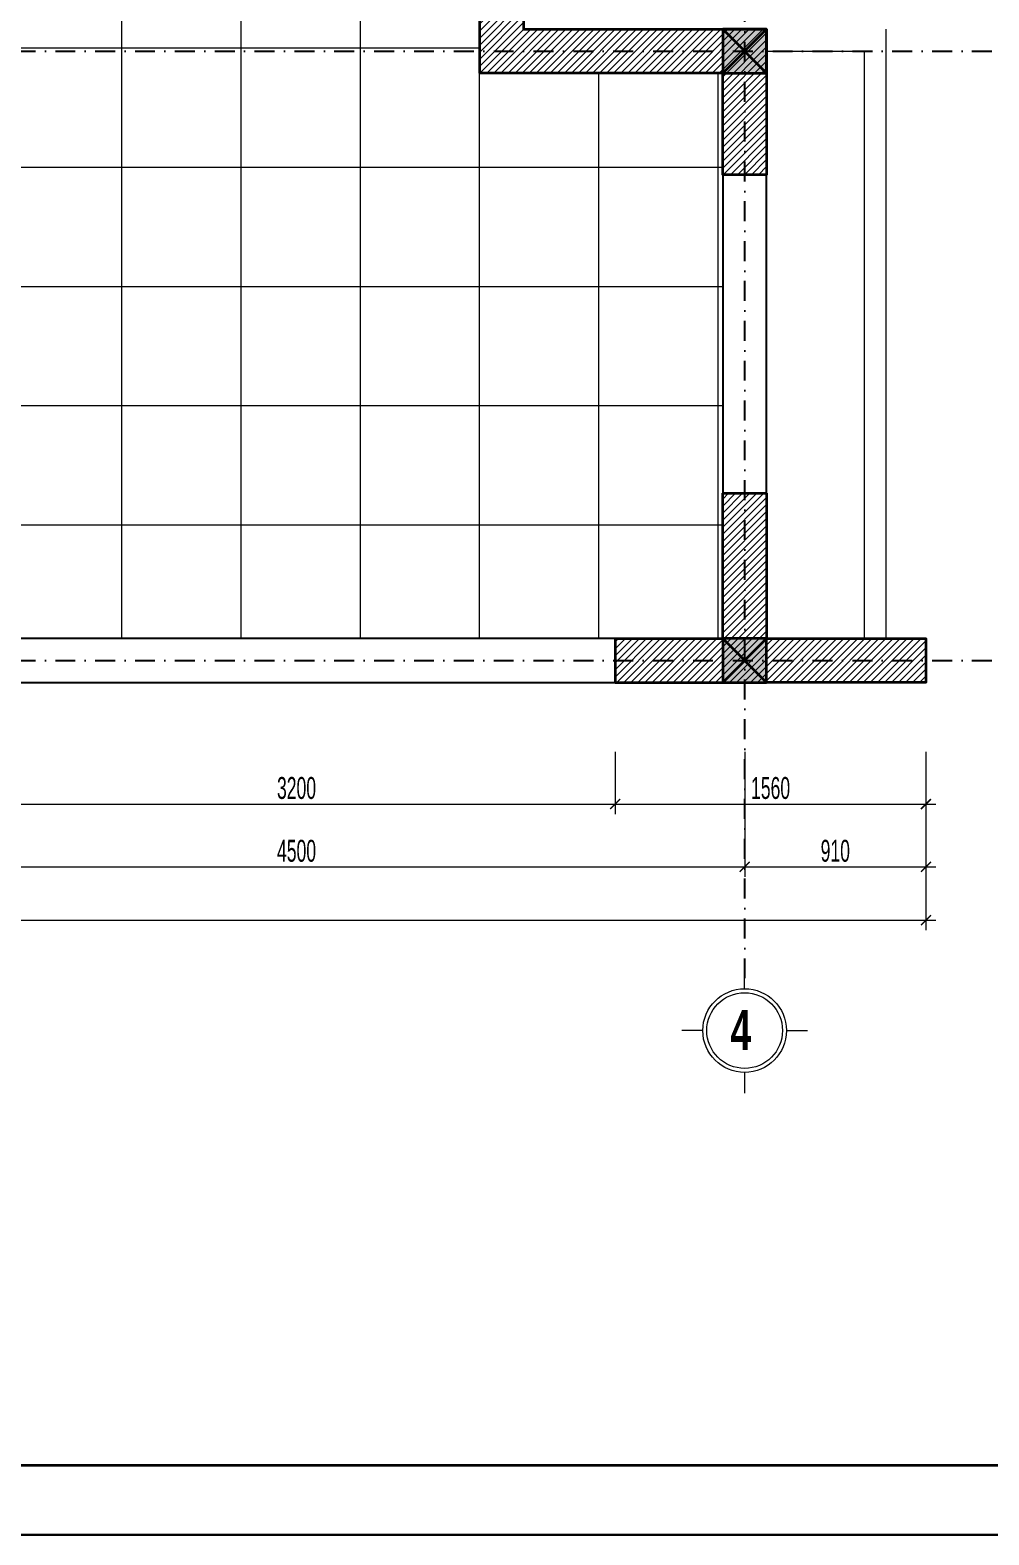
# Model space of a CAD drawing. Header units: inches. Extents: x 274208 to 641690, y -81912 to 129129.
# Drawn here: x 543674 to 548488, y 89217 to 96774 of the extents above; entities that cross this region are included whole.
import ezdxf

# ---------------------------------------------------------------- set-up
doc = ezdxf.new("R2010")
doc.units = ezdxf.units.IN
doc.header["$MEASUREMENT"] = 0
doc.header["$PDMODE"] = 3
doc.linetypes.add('DASHDOT', pattern=[1, 0.5, -0.25, 0, -0.25])
doc.linetypes.add('HIDDEN', pattern=[0.375, 0.25, -0.125])
for name, color, linetype, lineweight in [('01.Cut', 255, 'Continuous', 35), ('03.Manh', 251, 'Continuous', 13), ('05.Text', 253, 'Continuous', 18), ('06.betong', 2, 'Continuous', 35), ('08.Dim', 156, 'Continuous', 15), ('09.Hatch', 250, 'Continuous', 5), ('11.Khung bo', 32, 'Continuous', 50), ('12.Khung', 36, 'Continuous', 25)]:
    doc.layers.add(name, color=color, linetype=linetype, lineweight=lineweight)
doc.layers.add('NET VUA', color=143, linetype='Continuous')
doc.layers.add('TRUC', color=250, linetype='DASHDOT')
doc.layers.add('Tpl_Bound', color=1, linetype='Continuous', plot=False)
doc.styles.add('AVANTHB', font='')
doc.styles.add('TT5_Text Dim', font='hoatbif.shx', dxfattribs={"width": 0.6})
doc.styles.get('AVANTHB').set_extended_font_data('.VnAvantH', bold=True)
doc.dimstyles.new('TT5_Dim 1-50', dxfattribs={"dimscale": 50, "dimtxt": 2.2, "dimasz": 1, "dimexe": 1, "dimexo": 0.5, "dimgap": 0.5, "dimtad": 1, "dimdec": 0, "dimzin": 0, "dimdsep": 46, "dimtxsty": 'TT5_Text Dim', "dimblk": 'ARCHTICK', "dimcen": 0, "dimdle": 1, "dimclrd": 256, "dimclre": 256, "dimclrt": 1, "dimadec": 0, "dimazin": 0, "dimtfac": 0.015, "dimtdec": 0, "dimtix": 1, "dimtmove": 2, "dimatfit": 3, "dimldrblk": 'DOT', "dimfxl": 1, "dimtolj": 1, "dimtzin": 0, "dimlwd": -1, "dimlwe": -1, "dimarcsym": 1})

# ---------------------------------------------------------------- blocks, each defined once
blk = doc.blocks.new('\xad3yjrtuktyl')
at = {"layer": '06.betong'}
blk.add_hatch(color=0, dxfattribs=at).paths.add_polyline_path([(-110, -110), (110, -110), (110, 110), (-110, 110)])
at = {"layer": '06.betong', "color": 0}
for p, q in [((-110, 110), (110, -110)), ((-110, -110), (110, 110))]:
    blk.add_line(p, q, dxfattribs=at)
blk.add_lwpolyline([(-110, -110), (110, -110), (110, 110), (-110, 110)], close=True, dxfattribs=at)
blk = doc.blocks.new('100')
at = {"layer": '11.Khung bo', "const_width": 26.7}
blk.add_lwpolyline([(1860913, -945240), (1860913, -916940), (1896063, -916940), (1896063, -945240)], close=True, dxfattribs=at)
at = {"layer": '12.Khung', "color": 1}
blk.add_lwpolyline([(1901579, -945940), (1901579, -916240), (1859580, -916240), (1859580, -945940)], close=True, dxfattribs=at)
blk = doc.blocks.new('_ARCHTICK')
at = {"color": 0, "linetype": 'ByBlock', "const_width": 0.15}
blk.add_lwpolyline([(-0.5, -0.5), (0.5, 0.5)], dxfattribs=at)
blk = doc.blocks.new('*D607')
at = {"layer": '08.Dim', "transparency": 16777216}
for p, q in [((543411.4, 93149.8), (543411.4, 92837)), ((546611.4, 93149.8), (546611.4, 92837)), ((543361.4, 92887), (546661.4, 92887))]:
    blk.add_line(p, q, dxfattribs=at)
at = {"layer": 'Defpoints', "color": 0, "transparency": 16777216}
for p in [(543411.4, 93174.8), (546611.4, 93174.8), (546611.4, 92887)]:
    blk.add_point(p, dxfattribs=at)
at = {"layer": '08.Dim', "transparency": 16777216, "xscale": 50, "yscale": 50, "zscale": 50, "rotation": 180}
blk.add_blockref('_ARCHTICK', (543411.4, 92887), dxfattribs=at)
at = {"layer": '08.Dim', "transparency": 16777216, "xscale": 50, "yscale": 50, "zscale": 50}
blk.add_blockref('_ARCHTICK', (546611.4, 92887), dxfattribs=at)
at = {"layer": '08.Dim', "color": 1, "transparency": 16777216, "insert": (545011.4, 92967), "char_height": 110, "attachment_point": 5, "style": 'TT5_Text Dim'}
blk.add_mtext('\\A1;3200', dxfattribs=at)
blk = doc.blocks.new('_DOT')
at = {"color": 1, "linetype": 'ByBlock'}
blk.add_line((-0.5, 0), (-1, 0), dxfattribs=at)
at = {"color": 1, "linetype": 'ByBlock', "const_width": 0.5}
blk.add_lwpolyline([(-0.25, 0, 1), (0.25, 0, 1)], format="xyb", close=True, dxfattribs=at)
blk = doc.blocks.new('*D608')
at = {"layer": '08.Dim', "transparency": 16777216}
for p, q in [((546611.4, 93149.8), (546611.4, 92837)), ((548171.4, 93149.8), (548171.4, 92837)), ((546561.4, 92887), (548221.4, 92887))]:
    blk.add_line(p, q, dxfattribs=at)
at = {"layer": 'Defpoints', "color": 0, "transparency": 16777216}
for p in [(546611.4, 93174.8), (548171.4, 93174.8), (548171.4, 92887)]:
    blk.add_point(p, dxfattribs=at)
at = {"layer": '08.Dim', "transparency": 16777216, "xscale": 50, "yscale": 50, "zscale": 50, "rotation": 180}
blk.add_blockref('_ARCHTICK', (546611.4, 92887), dxfattribs=at)
at = {"layer": '08.Dim', "transparency": 16777216, "xscale": 50, "yscale": 50, "zscale": 50}
blk.add_blockref('_ARCHTICK', (548171.4, 92887), dxfattribs=at)
at = {"layer": '08.Dim', "color": 1, "transparency": 16777216, "insert": (547391.4, 92967), "char_height": 110, "attachment_point": 5, "style": 'TT5_Text Dim'}
blk.add_mtext('\\A1;1560', dxfattribs=at)
blk = doc.blocks.new('*D612')
at = {"layer": '08.Dim', "transparency": 16777216}
for p, q in [((542761.4, 93149.8), (542761.4, 92521.6)), ((547261.4, 93149.8), (547261.4, 92521.6)), ((542711.4, 92571.6), (547311.4, 92571.6))]:
    blk.add_line(p, q, dxfattribs=at)
at = {"layer": 'Defpoints', "color": 0, "transparency": 16777216}
for p in [(542761.4, 93174.8), (547261.4, 93174.8), (547261.4, 92571.6)]:
    blk.add_point(p, dxfattribs=at)
at = {"layer": '08.Dim', "transparency": 16777216, "xscale": 50, "yscale": 50, "zscale": 50, "rotation": 180}
blk.add_blockref('_ARCHTICK', (542761.4, 92571.6), dxfattribs=at)
at = {"layer": '08.Dim', "transparency": 16777216, "xscale": 50, "yscale": 50, "zscale": 50}
blk.add_blockref('_ARCHTICK', (547261.4, 92571.6), dxfattribs=at)
at = {"layer": '08.Dim', "color": 1, "transparency": 16777216, "insert": (545011.4, 92651.6), "char_height": 110, "attachment_point": 5, "style": 'TT5_Text Dim'}
blk.add_mtext('\\A1;4500', dxfattribs=at)
blk = doc.blocks.new('*D613')
at = {"layer": '08.Dim', "transparency": 16777216}
for p, q in [((547261.4, 93149.8), (547261.4, 92521.6)), ((548171.4, 93149.8), (548171.4, 92521.6)), ((547211.4, 92571.6), (548221.4, 92571.6))]:
    blk.add_line(p, q, dxfattribs=at)
at = {"layer": 'Defpoints', "color": 0, "transparency": 16777216}
for p in [(547261.4, 93174.8), (548171.4, 93174.8), (548171.4, 92571.6)]:
    blk.add_point(p, dxfattribs=at)
at = {"layer": '08.Dim', "transparency": 16777216, "xscale": 50, "yscale": 50, "zscale": 50, "rotation": 180}
blk.add_blockref('_ARCHTICK', (547261.4, 92571.6), dxfattribs=at)
at = {"layer": '08.Dim', "transparency": 16777216, "xscale": 50, "yscale": 50, "zscale": 50}
blk.add_blockref('_ARCHTICK', (548171.4, 92571.6), dxfattribs=at)
at = {"layer": '08.Dim', "color": 1, "transparency": 16777216, "insert": (547716.4, 92651.6), "char_height": 110, "attachment_point": 5, "style": 'TT5_Text Dim'}
blk.add_mtext('\\A1;910', dxfattribs=at)
blk = doc.blocks.new('*D614')
at = {"layer": '08.Dim', "transparency": 16777216}
for p, q in [((535871.4, 93149.8), (535871.4, 92253.9)), ((548171.4, 93149.8), (548171.4, 92253.9)), ((535821.4, 92303.9), (548221.4, 92303.9))]:
    blk.add_line(p, q, dxfattribs=at)
at = {"layer": 'Defpoints', "color": 0, "transparency": 16777216}
for p in [(535871.4, 93174.8), (548171.4, 93174.8), (548171.4, 92303.9)]:
    blk.add_point(p, dxfattribs=at)
at = {"layer": '08.Dim', "transparency": 16777216, "xscale": 50, "yscale": 50, "zscale": 50, "rotation": 180}
blk.add_blockref('_ARCHTICK', (535871.4, 92303.9), dxfattribs=at)
at = {"layer": '08.Dim', "transparency": 16777216, "xscale": 50, "yscale": 50, "zscale": 50}
blk.add_blockref('_ARCHTICK', (548171.4, 92303.9), dxfattribs=at)
at = {"layer": '08.Dim', "color": 1, "transparency": 16777216, "insert": (542021.4, 92383.9), "char_height": 110, "attachment_point": 5, "style": 'TT5_Text Dim'}
blk.add_mtext('\\A1;12300', dxfattribs=at)
blk = doc.blocks.new('DANHTRUC')
for p, q in [((980383, -947347), (980383, -947137)), ((979963, -947767), (979753, -947767)), ((980803, -947767), (981013, -947767)), ((980383, -948187), (980383, -948397))]:
    blk.add_line(p, q)
for radius in [420, 380]:
    blk.add_circle((980383, -947767), radius)

msp = doc.modelspace()

# ---------------------------------------------------------------- hatches: boundary and pattern name
at = {"layer": '09.Hatch'}
h = msp.add_hatch(dxfattribs=at)
h.set_pattern_fill('ANSI31', color=256, scale=200)
h.set_pattern_definition([(45, (535871.39, 93497.585), (-17.67767, 17.67767), [])])
h.paths.add_polyline_path([(535871.4, 100497.6), (535871.4, 99677.6), (536091.4, 99677.6), (536091.4, 100277.6), (539631.4, 100277.6), (545931.4, 100277.6), (545931.4, 100027.6), (546151.4, 100027.6), (546151.4, 100277.6), (547151.4, 100277.6), (547871.4, 100277.6), (547871.4, 100497.6), (539631.4, 100497.6)])
h.paths.add_polyline_path([(536091.4, 96667.6), (539741.4, 96667.6), (539741.4, 96447.6), (539851.4, 96447.6), (539851.4, 96777.6), (536091.4, 96777.6), (536091.4, 96887.6), (535871.4, 96887.6), (535871.4, 93497.6), (537691.4, 93497.6), (537691.4, 93717.6), (536091.4, 93717.6)])
h.paths.add_polyline_path([(539741.4, 93717.6), (538991.4, 93717.6), (538991.4, 93497.6), (540851.4, 93497.6), (540851.4, 93717.6), (539851.4, 93717.6), (539851.4, 95017.6), (541851.4, 95017.6), (541851.4, 95127.6), (539851.4, 95127.6), (539851.4, 95517.6), (539741.4, 95517.6)])
h.paths.add_polyline_path([(543411.4, 93497.6), (543411.4, 93717.6), (542871.4, 93717.6), (542871.4, 96557.6), (542761.4, 96557.6), (542761.4, 95127.6), (542651.4, 95127.6), (542651.4, 95017.6), (542761.4, 95017.6), (542761.4, 93717.6), (541451.4, 93717.6), (541451.4, 93497.6)])
h.paths.add_polyline_path([(547371.4, 93497.6), (548171.4, 93497.6), (548171.4, 93717.6), (547371.4, 93717.6), (547371.4, 94447.6), (547151.4, 94447.6), (547151.4, 93717.6), (546611.4, 93717.6), (546611.4, 93497.6)])
h.paths.add_polyline_path([(547151.4, 96557.6), (547151.4, 96047.6), (547371.4, 96047.6), (547371.4, 96777.6), (546151.4, 96777.6), (546151.4, 97027.6), (545931.4, 97027.6), (545931.4, 96557.6)])
at = {"layer": '09.Hatch', "linetype": 'HIDDEN'}
h = msp.add_hatch(dxfattribs=at)
h.set_pattern_fill('NET', color=256, scale=4790, style=0)
h.set_pattern_definition([(0, (545331.4, 99677.6), (0, 598.75), []), (90, (545331.4, 99677.6), (-598.75, 4e-14), [])])
h.paths.add_polyline_path([(536091.4, 96777.6), (536091.4, 100277.6), (541251.4, 100277.6), (541092.7, 99960.2), (541174.8, 99960.2), (540872.7, 99716.1), (540970.6, 99716.1), (540751.4, 99377.6), (541751.4, 99377.6), (541751.4, 98127.6), (542651.4, 98127.6), (542651.4, 100277.6), (545931.4, 100277.6), (545931.4, 96557.6), (547151.4, 96557.6), (547151.4, 93717.6), (542871.4, 93717.6), (542871.4, 96777.6), (542651.4, 96777.6), (542651.4, 96557.6), (542761.4, 96557.6), (542761.4, 95127.6), (539851.4, 95127.6), (539851.4, 96777.6)])

# ---------------------------------------------------------------- linework, layer by layer
at = {"layer": '01.Cut'}
for p, q in [((547151.4, 93717.6), (547151.4, 94447.6)), ((547151.4, 94447.6), (547371.4, 94447.6)), ((546611.4, 93717.6), (547151.4, 93717.6)), ((546611.4, 93717.6), (546611.4, 93497.6))]:
    msp.add_line(p, q, dxfattribs=at)
msp.add_lwpolyline([(545931.4, 97027.6), (546151.4, 97027.6), (546151.4, 96777.6), (547371.4, 96777.6), (547371.4, 96047.6), (547151.4, 96047.6), (547151.4, 96557.6), (545931.4, 96557.6)], close=True, dxfattribs=at)
for points in [[(547371.4, 94447.6), (547371.4, 93717.6), (548171.4, 93717.6), (548171.4, 93497.6), (547371.4, 93497.6)], [(546611.4, 93497.6), (547371.4, 93497.6)]]:
    msp.add_lwpolyline(points, dxfattribs=at)
at = {"layer": '03.Manh'}
for points in [[(547971.4, 93717.6), (547971.4, 96777.6)], [(547371.4, 96667.6), (547861.4, 96667.6), (547861.4, 93717.6)], [(547371.4, 93497.6), (547971.4, 93497.6)]]:
    msp.add_lwpolyline(points, dxfattribs=at)
at = {"layer": 'NET VUA'}
for points in [[(547151.4, 94447.6), (547371.4, 94447.6), (547371.4, 96047.6), (547151.4, 96047.6)], [(543411.4, 93497.6), (546611.4, 93497.6), (546611.4, 93717.6), (543411.4, 93717.6)]]:
    msp.add_lwpolyline(points, close=True, dxfattribs=at)
at = {"layer": 'Tpl_Bound', "color": 1}
msp.add_lwpolyline([(532120.4, 89216.7), (532120.4, 104066.6), (553120.2, 104066.6), (553120.2, 89216.7)], close=True, dxfattribs=at)
at = {"layer": 'TRUC', "ltscale": 200}
for p, q in [((547261.4, 92012.1), (547261.4, 101505)), ((533395.2, 96667.6), (549761, 96667.6)), ((533395.2, 93607.6), (549761, 93607.6))]:
    msp.add_line(p, q, dxfattribs=at)

# ---------------------------------------------------------------- block references
at = {"layer": '01.Cut'}
for p in [(547261.4, 96667.6), (547261.4, 93607.6)]:
    msp.add_blockref('\xad3yjrtuktyl', p, dxfattribs=at)
at = {"layer": '05.Text', "xscale": 0.5, "yscale": 0.5, "zscale": 0.5}
for name, p in [('100', (-397669.4, 562186.6)), ('DANHTRUC', (57069.7, 565632.9))]:
    msp.add_blockref(name, p, dxfattribs=at)

# ---------------------------------------------------------------- texts
at = {"layer": '05.Text', "style": 'AVANTHB', "width": 0.7}
msp.add_text('4', height=200, dxfattribs=at).set_placement((547190.6, 91652))

# ---------------------------------------------------------------- dimensions: what is measured, and where the dimension line sits
at = {"layer": '08.Dim'}
for base, p1, p2, picture, middle in [((548171.4, 92303.9), (535871.4, 93174.8), (548171.4, 93174.8), '*D614', (542021.4, 92383.9)), ((547261.4, 92571.6), (542761.4, 93174.8), (547261.4, 93174.8), '*D612', (545011.4, 92651.6)), ((546611.4, 92887), (543411.4, 93174.8), (546611.4, 93174.8), '*D607', (545011.4, 92967)), ((548171.4, 92887), (546611.4, 93174.8), (548171.4, 93174.8), '*D608', (547391.4, 92967)), ((548171.4, 92571.6), (547261.4, 93174.8), (548171.4, 93174.8), '*D613', (547716.4, 92651.6))]:
    dim = msp.add_linear_dim(base=base, p1=p1, p2=p2, dimstyle='TT5_Dim 1-50', dxfattribs=at)
    dim.commit()
    dim.dimension.update_dxf_attribs({"geometry": picture, "text_midpoint": middle})

doc.saveas('drawing.dxf')
